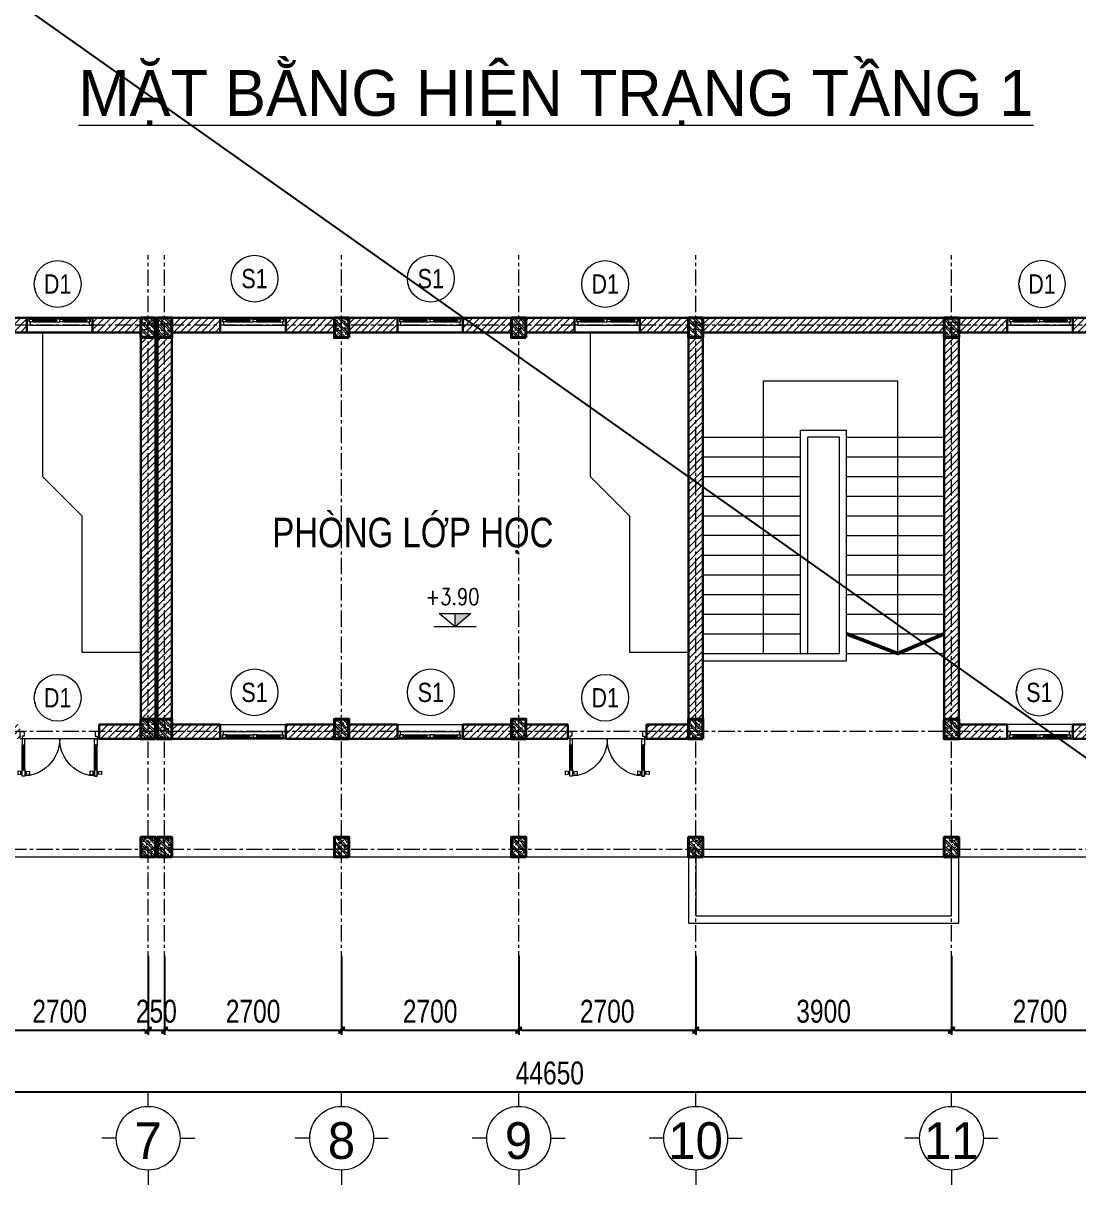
# Model space of a CAD drawing. Header units: millimetres. Extents: x 5243337 to 5938936, y 490824 to 785930.
# Drawn here: x 5808113 to 5824184, y 650514 to 668511 of the extents above; entities that cross this region are included whole.
import ezdxf
from ezdxf.enums import TextEntityAlignment as Align

# ---------------------------------------------------------------- set-up
doc = ezdxf.new("R2010")
doc.units = ezdxf.units.MM
doc.header["$MEASUREMENT"] = 0
doc.header["$PDMODE"] = 32
doc.linetypes.add('ACAD_ISO07W100', pattern=[3, 0, -3])
doc.linetypes.add('CENTER', pattern=[2, 1.25, -0.25, 0.25, -0.25])
doc.layers.get('0').update_dxf_attribs({"lineweight": 0})
doc.layers.get('Defpoints').update_dxf_attribs({"lineweight": 0})
for name, color, linetype, lineweight in [('0.15_Cua', 144, 'Continuous', 15), ('A-WIPEOUT', 254, 'ACAD_ISO07W100', 0), ('cat1', 30, 'Continuous', 50), ('dim', 144, 'Continuous', 13), ('hatch1', 136, 'Continuous', 9), ('LC Dim', 8, 'Continuous', 18), ('LC Hatch', 252, 'Continuous', 9), ('LC ISO', 153, 'Continuous', 13), ('LC Net dam 1', 30, 'Continuous', 30), ('LC Net dam2', 6, 'Continuous', 40), ('LC Net manh', 9, 'Continuous', 5), ('LC Text1', 3, 'Continuous', 20), ('LC Text2', 7, 'Continuous', 25), ('manh1', 67, 'Continuous', 13), ('text', 1, 'Continuous', 20), ('thay1', 63, 'Continuous', 18), ('truc', 76, 'CENTER', 9)]:
    doc.layers.add(name, color=color, linetype=linetype, lineweight=lineweight)
doc.layers.add('KCS_Plotter', color=11, linetype='Continuous', plot=False)
doc.layers.add('KICHTHUOC', color=9, linetype='Continuous')
doc.styles.add('AVANH-B', font='VHAVANB.TTF')
doc.styles.add('EG Hai', font='VHAVANB.TTF')
doc.styles.add('General text 2', font='arial.ttf')
doc.styles.add('HOATBIF', font='hoatbif.shx', dxfattribs={"width": 0.8})
doc.styles.add('T1', font='Vnsimli.shx', dxfattribs={"width": 0.8})
doc.styles.add('T2', font='VHARIAL.TTF', dxfattribs={"width": 0.8})
doc.dimstyles.new('1-100', dxfattribs={"dimscale": 100, "dimtxt": 2.5, "dimasz": 0.35, "dimexe": 0.5, "dimexo": 0, "dimgap": 0.8, "dimtad": 1, "dimdec": 0, "dimzin": 0, "dimdsep": 46, "dimtxsty": 'HOATBIF', "dimblk1": 'DOT', "dimblk2": 'DOT', "dimsah": 1, "dimcen": -1, "dimdle": 1, "dimclrd": 256, "dimclre": 256, "dimclrt": 4, "dimadec": 3, "dimazin": 2, "dimtfac": 0.333333, "dimtdec": 0, "dimtix": 1, "dimtmove": 2, "dimatfit": 3, "dimldrblk": 'DOT', "dimfxl": 1, "dimtvp": 0.833333, "dimtolj": 1, "dimtzin": 0, "dimarcsym": 0})
pattern_1 = [(45, (174971.07, -40298.29), (-53.0330086, 53.0330086), [])]

# ---------------------------------------------------------------- blocks, each defined once
blk = doc.blocks.new('DOT')
at = {"layer": 'dim'}
for p, q in [((-3, 0), (3, 0)), ((-1, -1), (1, 1))]:
    blk.add_line(p, q, dxfattribs=at)
blk.add_lwpolyline([(0.5, 1), (-1, -0.5), (-0.5, -1), (1, 0.5)], close=True, dxfattribs=at)
blk = doc.blocks.new('*D558')
at = {"layer": 'Defpoints', "color": 0, "ltscale": 300, "transparency": 16777216}
for p in [(5793813, 654293), (5838463, 654293), (5838463, 652214)]:
    blk.add_point(p, dxfattribs=at)
at = {"layer": 'LC Dim', "lineweight": -2, "ltscale": 300, "transparency": 16777216}
for p, q in [((5793813, 654293), (5793813, 652144)), ((5838463, 654293), (5838463, 652144)), ((5793862, 652214), (5838414, 652214))]:
    blk.add_line(p, q, dxfattribs=at)
at = {"layer": 'LC Dim', "lineweight": -2, "ltscale": 300, "transparency": 16777216, "xscale": 49, "yscale": 49, "zscale": 49, "rotation": 180}
blk.add_blockref('DOT', (5793813, 652214), dxfattribs=at)
at = {"layer": 'LC Dim', "lineweight": -2, "ltscale": 300, "transparency": 16777216, "xscale": 49, "yscale": 49, "zscale": 49}
blk.add_blockref('DOT', (5838463, 652214), dxfattribs=at)
at = {"layer": 'LC Dim', "color": 4, "ltscale": 300, "transparency": 16777216, "insert": (5816138, 652501), "char_height": 350, "attachment_point": 5, "style": 'HOATBIF'}
blk.add_mtext('\\A1;44650', dxfattribs=at)
blk = doc.blocks.new('_Dot')
at = {"color": 0, "linetype": 'ByBlock', "lineweight": -2}
blk.add_line((-0.5, 0), (-1, 0), dxfattribs=at)
at = {"color": 0, "linetype": 'ByBlock', "const_width": 0.5}
blk.add_lwpolyline([(-0.25, 0, 1), (0.25, 0, 1)], format="xyb", close=True, dxfattribs=at)
blk = doc.blocks.new('*D564')
at = {"layer": 'Defpoints', "color": 0, "ltscale": 300, "transparency": 16777216}
for p in [(5807313, 654293), (5810013, 654293), (5810013, 653156)]:
    blk.add_point(p, dxfattribs=at)
at = {"layer": 'LC Dim', "lineweight": -2, "ltscale": 300, "transparency": 16777216}
for p, q in [((5807313, 654293), (5807313, 653086)), ((5810013, 654293), (5810013, 653086)), ((5807362, 653156), (5809964, 653156))]:
    blk.add_line(p, q, dxfattribs=at)
at = {"layer": 'LC Dim', "lineweight": -2, "ltscale": 300, "transparency": 16777216, "xscale": 49, "yscale": 49, "zscale": 49, "rotation": 180}
blk.add_blockref('DOT', (5807313, 653156), dxfattribs=at)
at = {"layer": 'LC Dim', "lineweight": -2, "ltscale": 300, "transparency": 16777216, "xscale": 49, "yscale": 49, "zscale": 49}
blk.add_blockref('DOT', (5810013, 653156), dxfattribs=at)
at = {"layer": 'LC Dim', "color": 4, "ltscale": 300, "transparency": 16777216, "insert": (5808663, 653443), "char_height": 350, "attachment_point": 5, "style": 'HOATBIF'}
blk.add_mtext('\\A1;2700', dxfattribs=at)
blk = doc.blocks.new('*D565')
at = {"layer": 'Defpoints', "color": 0, "ltscale": 300, "transparency": 16777216}
for p in [(5810263, 654293), (5812963, 654293), (5812963, 653156)]:
    blk.add_point(p, dxfattribs=at)
at = {"layer": 'LC Dim', "lineweight": -2, "ltscale": 300, "transparency": 16777216}
for p, q in [((5810263, 654293), (5810263, 653086)), ((5812963, 654293), (5812963, 653086)), ((5810312, 653156), (5812914, 653156))]:
    blk.add_line(p, q, dxfattribs=at)
at = {"layer": 'LC Dim', "lineweight": -2, "ltscale": 300, "transparency": 16777216, "xscale": 49, "yscale": 49, "zscale": 49, "rotation": 180}
blk.add_blockref('DOT', (5810263, 653156), dxfattribs=at)
at = {"layer": 'LC Dim', "lineweight": -2, "ltscale": 300, "transparency": 16777216, "xscale": 49, "yscale": 49, "zscale": 49}
blk.add_blockref('DOT', (5812963, 653156), dxfattribs=at)
at = {"layer": 'LC Dim', "color": 4, "ltscale": 300, "transparency": 16777216, "insert": (5811613, 653443), "char_height": 350, "attachment_point": 5, "style": 'HOATBIF'}
blk.add_mtext('\\A1;2700', dxfattribs=at)
blk = doc.blocks.new('*D566')
at = {"layer": 'Defpoints', "color": 0, "ltscale": 300, "transparency": 16777216}
for p in [(5810013, 654293), (5810263, 654293), (5810263, 653156)]:
    blk.add_point(p, dxfattribs=at)
at = {"layer": 'LC Dim', "lineweight": -2, "ltscale": 300, "transparency": 16777216}
for p, q in [((5810013, 654293), (5810013, 653086)), ((5810263, 654293), (5810263, 653086)), ((5809964, 653156), (5809915, 653156)), ((5810013, 653156), (5810263, 653156)), ((5810312, 653156), (5810361, 653156))]:
    blk.add_line(p, q, dxfattribs=at)
at = {"layer": 'LC Dim', "lineweight": -2, "ltscale": 300, "transparency": 16777216, "xscale": 49, "yscale": 49, "zscale": 49}
blk.add_blockref('DOT', (5810013, 653156), dxfattribs=at)
at = {"layer": 'LC Dim', "lineweight": -2, "ltscale": 300, "transparency": 16777216, "xscale": 49, "yscale": 49, "zscale": 49, "rotation": 180}
blk.add_blockref('DOT', (5810263, 653156), dxfattribs=at)
at = {"layer": 'LC Dim', "color": 4, "ltscale": 300, "transparency": 16777216, "insert": (5810138, 653443), "char_height": 350, "attachment_point": 5, "style": 'HOATBIF'}
blk.add_mtext('\\A1;250', dxfattribs=at)
blk = doc.blocks.new('*D567')
at = {"layer": 'Defpoints', "color": 0, "ltscale": 300, "transparency": 16777216}
for p in [(5812963, 654293), (5815663, 654293), (5815663, 653156)]:
    blk.add_point(p, dxfattribs=at)
at = {"layer": 'LC Dim', "lineweight": -2, "ltscale": 300, "transparency": 16777216}
for p, q in [((5812963, 654293), (5812963, 653086)), ((5815663, 654293), (5815663, 653086)), ((5813012, 653156), (5815614, 653156))]:
    blk.add_line(p, q, dxfattribs=at)
at = {"layer": 'LC Dim', "lineweight": -2, "ltscale": 300, "transparency": 16777216, "xscale": 49, "yscale": 49, "zscale": 49, "rotation": 180}
blk.add_blockref('DOT', (5812963, 653156), dxfattribs=at)
at = {"layer": 'LC Dim', "lineweight": -2, "ltscale": 300, "transparency": 16777216, "xscale": 49, "yscale": 49, "zscale": 49}
blk.add_blockref('DOT', (5815663, 653156), dxfattribs=at)
at = {"layer": 'LC Dim', "color": 4, "ltscale": 300, "transparency": 16777216, "insert": (5814313, 653443), "char_height": 350, "attachment_point": 5, "style": 'HOATBIF'}
blk.add_mtext('\\A1;2700', dxfattribs=at)
blk = doc.blocks.new('*D568')
at = {"layer": 'Defpoints', "color": 0, "ltscale": 300, "transparency": 16777216}
for p in [(5815663, 654293), (5818363, 654293), (5818363, 653156)]:
    blk.add_point(p, dxfattribs=at)
at = {"layer": 'LC Dim', "lineweight": -2, "ltscale": 300, "transparency": 16777216}
for p, q in [((5815663, 654293), (5815663, 653086)), ((5818363, 654293), (5818363, 653086)), ((5815712, 653156), (5818314, 653156))]:
    blk.add_line(p, q, dxfattribs=at)
at = {"layer": 'LC Dim', "lineweight": -2, "ltscale": 300, "transparency": 16777216, "xscale": 49, "yscale": 49, "zscale": 49, "rotation": 180}
blk.add_blockref('DOT', (5815663, 653156), dxfattribs=at)
at = {"layer": 'LC Dim', "lineweight": -2, "ltscale": 300, "transparency": 16777216, "xscale": 49, "yscale": 49, "zscale": 49}
blk.add_blockref('DOT', (5818363, 653156), dxfattribs=at)
at = {"layer": 'LC Dim', "color": 4, "ltscale": 300, "transparency": 16777216, "insert": (5817013, 653443), "char_height": 350, "attachment_point": 5, "style": 'HOATBIF'}
blk.add_mtext('\\A1;2700', dxfattribs=at)
blk = doc.blocks.new('*D569')
at = {"layer": 'Defpoints', "color": 0, "ltscale": 300, "transparency": 16777216}
for p in [(5818363, 654293), (5822263, 654293), (5822263, 653156)]:
    blk.add_point(p, dxfattribs=at)
at = {"layer": 'LC Dim', "lineweight": -2, "ltscale": 300, "transparency": 16777216}
for p, q in [((5818363, 654293), (5818363, 653086)), ((5822263, 654293), (5822263, 653086)), ((5818412, 653156), (5822214, 653156))]:
    blk.add_line(p, q, dxfattribs=at)
at = {"layer": 'LC Dim', "lineweight": -2, "ltscale": 300, "transparency": 16777216, "xscale": 49, "yscale": 49, "zscale": 49, "rotation": 180}
blk.add_blockref('DOT', (5818363, 653156), dxfattribs=at)
at = {"layer": 'LC Dim', "lineweight": -2, "ltscale": 300, "transparency": 16777216, "xscale": 49, "yscale": 49, "zscale": 49}
blk.add_blockref('DOT', (5822263, 653156), dxfattribs=at)
at = {"layer": 'LC Dim', "color": 4, "ltscale": 300, "transparency": 16777216, "insert": (5820313, 653443), "char_height": 350, "attachment_point": 5, "style": 'HOATBIF'}
blk.add_mtext('\\A1;3900', dxfattribs=at)
blk = doc.blocks.new('*D570')
at = {"layer": 'Defpoints', "color": 0, "ltscale": 300, "transparency": 16777216}
for p in [(5822263, 654293), (5824963, 654293), (5824963, 653156)]:
    blk.add_point(p, dxfattribs=at)
at = {"layer": 'LC Dim', "lineweight": -2, "ltscale": 300, "transparency": 16777216}
for p, q in [((5822263, 654293), (5822263, 653086)), ((5824963, 654293), (5824963, 653086)), ((5822312, 653156), (5824914, 653156))]:
    blk.add_line(p, q, dxfattribs=at)
at = {"layer": 'LC Dim', "lineweight": -2, "ltscale": 300, "transparency": 16777216, "xscale": 49, "yscale": 49, "zscale": 49, "rotation": 180}
blk.add_blockref('DOT', (5822263, 653156), dxfattribs=at)
at = {"layer": 'LC Dim', "lineweight": -2, "ltscale": 300, "transparency": 16777216, "xscale": 49, "yscale": 49, "zscale": 49}
blk.add_blockref('DOT', (5824963, 653156), dxfattribs=at)
at = {"layer": 'LC Dim', "color": 4, "ltscale": 300, "transparency": 16777216, "insert": (5823613, 653443), "char_height": 350, "attachment_point": 5, "style": 'HOATBIF'}
blk.add_mtext('\\A1;2700', dxfattribs=at)
blk = doc.blocks.new('TTRUC')
at = {"layer": 'LC ISO'}
for p, q in [((0, 6.95), (0, 10.13)), ((-6.95, 0), (-10.13, 0)), ((6.95, 0), (10.13, 0)), ((0, -6.95), (0, -10.13))]:
    blk.add_line(p, q, dxfattribs=at)
at = {"layer": 'LC Net manh'}
blk.add_circle((0, 0), 6.95, dxfattribs=at)
blk = doc.blocks.new('fsdfgsg')
at = {"layer": 'LC Hatch', "ltscale": 2}
h = blk.add_hatch(dxfattribs=at)
h.set_pattern_fill('BTCT', color=256, scale=20, angle=270)
h.set_pattern_definition([(320, (-309198.05, -458467.84), (-12.550427, -143.452037), [15, -165]), (265, (-309198.05, -458467.84), (150.438427, 27.750267), [12, -132]), (10.4514, (-309199.1, -458479.8), (137.88791, -115.701876), [12.748038, -140.228422]), (316.1842, (-309158.05, -458467.84), (-33.103803, -213.44821), [22.5, -247.5]), (6.6356, (-309160.81, -458485.63), (194.823574, -186.93254), [19.12206, -210.3426]), (261.1842, (-309158.05, -458467.84), (194.82372, -186.93239), [18, -198]), (291, (-309168.05, -458487.84), (-80.523778, -119.38141), [15, -165]), (236, (-309168.05, -458487.84), (145.03001, -48.663066), [12, -132]), (341.4514, (-309174.77, -458497.79), (64.5061, -168.044526), [12.748038, -140.228422]), (307.5, (-309198.055, -458467.84), (66.578771, -2.431971), [0, -130.4, 0, -134, 0, -132.5]), (277.5, (-309198.055, -458467.84), (78.882342, -52.6139075), [0, -76.4, 0, -127.4, 0, -50.5]), (237.5, (-309198.055, -458423.24), (-4.5109743, -106.764487), [0, -50, 0, -156, 0, -207]), (227.5, (-309198.055, -458403.24), (20.020996, -116.637234), [0, -65, 0, -103.6, 0, -147]), (315, (-309198.055, -458467.84), (53.033009, 53.033009), []), (315, (-309198.055, -458503.196), (53.033009, 53.033009), [])])
h.paths.add_polyline_path([(-110, 190), (-110, -110), (110, -110), (110, 190)])
at = {"layer": 'LC Net dam2', "ltscale": 2}
blk.add_lwpolyline([(110, -110), (110, 190), (-110, 190), (-110, -110)], close=True, dxfattribs=at)
blk = doc.blocks.new('*U62')
for p, q in [((35, 0), (965, 0)), ((50, -110), (950, -110)), ((560, -20), (905, -20)), ((560, -60), (905, -60))]:
    blk.add_line(p, q)
at = {"color": 8, "lineweight": 5}
for p, q in [((95, -20), (440, -20)), ((95, -35), (440, -35)), ((95, -45), (440, -45)), ((95, -60), (440, -60)), ((560, -20), (905, -20)), ((560, -35), (905, -35)), ((560, -45), (905, -45)), ((560, -60), (905, -60))]:
    blk.add_line(p, q, dxfattribs=at)
for points in [[(0, 0), (35, 0), (35, -60), (50, -60), (50, -110), (0, -110), (0, 0)], [(1000, 0), (965, 0), (965, -60), (950, -60), (950, -110), (1000, -110), (1000, 0)], [(560, -45), (560, -60), (500, -60), (500, -20), (560, -20), (560, -35), (550, -35), (550, -45), (560, -45)], [(905, -45), (905, -60), (965, -60), (965, -20), (905, -20), (905, -35), (915, -35), (915, -45), (905, -45)]]:
    blk.add_lwpolyline(points)
for points in [[(35, -20), (95, -20), (95, -35), (85, -35), (85, -45), (95, -45), (95, -60), (35, -60)], [(500, -20), (440, -20), (440, -35), (450, -35), (450, -45), (440, -45), (440, -60), (500, -60)]]:
    blk.add_lwpolyline(points, close=True)
for points in [[(95, -29, -0.312187), (102, -35, -0.312187)], [(95, -51, 0.312187), (102, -45, 0.312187)], [(440, -29, 0.312187), (433, -35, 0.312187)], [(440, -51, -0.312187), (433, -45, -0.312187)]]:
    blk.add_lwpolyline(points, format="xyb", dxfattribs=at)
for centre, start, end in [((559, -37), 14.2151, 83.5658), ((559, -43), 276.4342, 345.7849), ((906, -37), 96.4342, 165.7849), ((906, -43), 194.2151, 263.5658)]:
    blk.add_arc(centre, 8.25, start, end, dxfattribs=at)
blk = doc.blocks.new('*U58')
for p, q in [((30, -469), (30, -100)), ((70, -469), (70, -100)), ((1130, -469), (1130, -100)), ((1170, -469), (1170, -100))]:
    blk.add_line(p, q)
at = {"color": 8, "lineweight": 9}
for p, q in [((48, -479), (48, -90)), ((52, -479), (52, -90)), ((1148, -479), (1148, -90)), ((1152, -479), (1152, -90))]:
    blk.add_line(p, q, dxfattribs=at)
for points in [[(30, 0), (0, 0), (0, 110), (60, 110), (60, 40), (30, 40), (30, 0)], [(55, -100), (70, -100), (70, 0), (30, 0), (30, -100), (45, -100), (45, -90), (55, -90), (55, -100)], [(1145, -100), (1130, -100), (1130, 0), (1170, 0), (1170, -100), (1155, -100), (1155, -90), (1145, -90), (1145, -100)], [(1170, 0), (1200, 0), (1200, 110), (1140, 110), (1140, 40), (1170, 40), (1170, 0)], [(20, -514), (10, -514), (10, -524), (20, -524)], [(55, -469), (70, -469), (70, -569), (30, -569), (30, -469), (45, -469), (45, -479), (55, -479), (55, -469)], [(80, -514), (90, -514), (90, -524), (80, -524)], [(1120, -514), (1110, -514), (1110, -524), (1120, -524)], [(1145, -469), (1130, -469), (1130, -569), (1170, -569), (1170, -469), (1155, -469), (1155, -479), (1145, -479), (1145, -469)], [(1180, -514), (1190, -514), (1190, -524), (1180, -524)]]:
    blk.add_lwpolyline(points)
for points in [[(5, -498), (-35, -494, 0.443716), (-40, -499), (-40, -538, 0.443716), (-35, -543), (5, -539, 0.385314), (10, -534), (10, -503, 0.385314)], [(95, -498), (135, -494, -0.443716), (140, -499), (140, -538, -0.443716), (135, -543), (95, -539, -0.385314), (90, -534), (90, -503, -0.385314)], [(1105, -498), (1065, -494, 0.443716), (1060, -499), (1060, -538, 0.443716), (1065, -543), (1105, -539, 0.385314), (1110, -534), (1110, -503, 0.385314)], [(1195, -498), (1235, -494, -0.443716), (1240, -499), (1240, -538, -0.443716), (1235, -543), (1195, -539, -0.385314), (1190, -534), (1190, -503, -0.385314)]]:
    blk.add_lwpolyline(points, format="xyb", close=True)
at = {"color": 8, "lineweight": 5}
for centre, start, end in [((32, -1), 269.7667, 0.0919), ((1168, -1), 179.9081, 270.2333)]:
    blk.add_arc(centre, 568, start, end, dxfattribs=at)
at = {"color": 8, "lineweight": 9}
for centre, start, end in [((47, -99), 186.4342, 273.2898), ((53, -99), 266.7102, 353.5658), ((1147, -99), 186.4342, 273.2898), ((1153, -99), 266.7102, 353.5658), ((47, -470), 86.7102, 173.5658), ((53, -470), 6.4342, 93.2898), ((1147, -470), 86.7102, 173.5658), ((1153, -470), 6.4342, 93.2898)]:
    blk.add_arc(centre, 8.25, start, end, dxfattribs=at)
for centre, start, end in [((70, -519), 143.1301, 216.8699), ((30, -519), 323.1301, 36.8699), ((1170, -519), 143.1301, 216.8699), ((1130, -519), 323.1301, 36.8699)]:
    blk.add_arc(centre, 50, start, end)
blk = doc.blocks.new('*U19')
at = {"layer": 'A-WIPEOUT'}
blk.add_lwpolyline([(0, 4.25), (-2.5, 3.44), (-4.04, 1.31), (-4.04, -1.31), (-2.5, -3.44), (0, -4.25), (2.5, -3.44), (4.04, -1.31), (4.04, 1.31), (2.5, 3.44)], close=True, dxfattribs=at)
blk.add_wipeout([(0, 4.25), (-2.5, 3.44), (-4.04, 1.31), (-4.04, -1.31), (-2.5, -3.44), (0, -4.25), (2.5, -3.44), (4.04, -1.31), (4.04, 1.31), (2.5, 3.44)]).dxf.layer = 'A-WIPEOUT'
blk.add_circle((0, 0), 4.25)
at = {"layer": 'text', "style": 'General text 2', "width": 0.8, "flags": 8}
blk.add_attdef('SYMBOL', text='', height=3.5, dxfattribs=at).set_placement((0, 0), align=Align.MIDDLE_CENTER)
blk = doc.blocks.new('Caodo1')
at = {"layer": 'LC Text1'}
blk.add_hatch(color=256, dxfattribs=at).paths.add_polyline_path([(0, 200), (0, 0), (243, 200)])
for p, q in [((0, 0), (0, 200)), ((324, 0), (-324, 0))]:
    blk.add_line(p, q, dxfattribs=at)
blk.add_lwpolyline([(-243, 200), (243, 200), (0, 0), (0, 0)], close=True, dxfattribs=at)
at = {"layer": 'LC Text1', "style": 'T1', "width": 0.8}
blk.add_attdef('%%P0,00', text='', height=250, dxfattribs=at).set_placement((-39, 460), align=Align.MIDDLE_CENTER)

msp = doc.modelspace()

# ---------------------------------------------------------------- hatches: boundary and pattern name
at = {"layer": 'hatch1'}
h = msp.add_hatch(dxfattribs=at)
h.set_pattern_fill('ANSI31', color=256, scale=600)
h.set_pattern_definition(pattern_1)
h.paths.add_polyline_path([(5794773.2, 664020.5), (5793923.2, 664020.5), (5793923.2, 663800.5), (5794773.2, 663800.5)])
h.paths.add_polyline_path([(5796403.2, 664020.5), (5795773.2, 664020.5), (5795773.2, 663910.5), (5795773.2, 663800.5), (5796403.2, 663800.5)])
h.paths.add_polyline_path([(5797363.2, 664020.5), (5796623.2, 664020.5), (5796623.2, 663800.5), (5797363.2, 663800.5)])
h.paths.add_polyline_path([(5799103.2, 664020.5), (5798363.2, 664020.5), (5798363.2, 663910.5), (5798363.2, 663800.5), (5799103.2, 663800.5)])
h.paths.add_polyline_path([(5800063.2, 664020.5), (5799323.2, 664020.5), (5799323.2, 663800.5), (5800063.2, 663800.5)])
h.paths.add_polyline_path([(5801803.2, 664020.5), (5801063.2, 664020.5), (5801063.2, 663910.5), (5801063.2, 663800.5), (5801803.2, 663800.5)])
h.paths.add_polyline_path([(5802763.2, 664020.5), (5802023.2, 664020.5), (5802023.2, 663800.5), (5802763.2, 663800.5)])
h.paths.add_polyline_path([(5804503.2, 664020.5), (5803763.2, 664020.5), (5803763.2, 663910.5), (5803763.2, 663800.5), (5804503.2, 663800.5)])
h.paths.add_polyline_path([(5805463.2, 664020.5), (5804723.2, 664020.5), (5804723.2, 663800.5), (5805463.2, 663800.5)])
h.paths.add_polyline_path([(5807203.2, 664020.5), (5806463.2, 664020.5), (5806463.2, 663910.5), (5806463.2, 663800.5), (5807203.2, 663800.5)])
h.paths.add_polyline_path([(5808163.2, 664020.5), (5807423.2, 664020.5), (5807423.2, 663800.5), (5808163.2, 663800.5)])
h.paths.add_polyline_path([(5809903.2, 664020.5), (5809163.2, 664020.5), (5809163.2, 663910.5), (5809163.2, 663800.5), (5809903.2, 663800.5)])
h.paths.add_polyline_path([(5811113.2, 664020.5), (5810373.2, 664020.5), (5810373.2, 663800.5), (5811113.2, 663800.5)])
h.paths.add_polyline_path([(5812853.2, 664020.5), (5812113.2, 664020.5), (5812113.2, 663910.5), (5812113.2, 663800.5), (5812853.2, 663800.5)])
h.paths.add_polyline_path([(5813813.2, 664020.5), (5813073.2, 664020.5), (5813073.2, 663800.5), (5813813.2, 663800.5)])
h.paths.add_polyline_path([(5815553.2, 664020.5), (5814813.2, 664020.5), (5814813.2, 663910.5), (5814813.2, 663800.5), (5815553.2, 663800.5)])
h.paths.add_polyline_path([(5816513.2, 664020.5), (5815773.2, 664020.5), (5815773.2, 663800.5), (5816513.2, 663800.5)])
h.paths.add_polyline_path([(5818253.2, 664020.5), (5817513.2, 664020.5), (5817513.2, 663910.5), (5817513.2, 663800.5), (5818253.2, 663800.5)])
h.paths.add_polyline_path([(5822153.2, 664020.5), (5818473.2, 664020.5), (5818473.2, 663800.5), (5822153.2, 663800.5)])
h.paths.add_polyline_path([(5823113.2, 664020.5), (5822373.2, 664020.5), (5822373.2, 663800.5), (5823113.2, 663800.5)])
h.paths.add_polyline_path([(5824853.2, 664020.5), (5824113.2, 664020.5), (5824113.2, 663910.5), (5824113.2, 663800.5), (5824853.2, 663800.5)])
h.paths.add_polyline_path([(5825813.2, 664020.5), (5825073.2, 664020.5), (5825073.2, 663800.5), (5825813.2, 663800.5)])
h.paths.add_polyline_path([(5827553.2, 664020.5), (5826813.2, 664020.5), (5826813.2, 663910.5), (5826813.2, 663800.5), (5827553.2, 663800.5)])
h.paths.add_polyline_path([(5828513.2, 664020.5), (5827773.2, 664020.5), (5827773.2, 663800.5), (5828513.2, 663800.5)])
h.paths.add_polyline_path([(5830253.2, 664020.5), (5829513.2, 664020.5), (5829513.2, 663800.5), (5830253.2, 663800.5)])
h.paths.add_polyline_path([(5831213.2, 664020.5), (5830473.2, 664020.5), (5830473.2, 663800.5), (5831213.2, 663800.5)])
h.paths.add_polyline_path([(5832953.2, 664020.5), (5832213.2, 664020.5), (5832213.2, 663910.5), (5832213.2, 663800.5), (5832953.2, 663800.5)])
h.paths.add_polyline_path([(5833913.2, 664020.5), (5833173.2, 664020.5), (5833173.2, 663800.5), (5833913.2, 663800.5)])
h.paths.add_polyline_path([(5835653.2, 664020.5), (5834913.2, 664020.5), (5834913.2, 663910.5), (5834913.2, 663800.5), (5835653.2, 663800.5)])
h.paths.add_polyline_path([(5836613.2, 664020.5), (5835873.2, 664020.5), (5835873.2, 663800.5), (5836613.2, 663800.5)])
h.paths.add_polyline_path([(5838353.2, 664020.5), (5837613.2, 664020.5), (5837613.2, 663910.5), (5837613.2, 663800.5), (5838353.2, 663800.5)])
h = msp.add_hatch(dxfattribs=at)
h.set_pattern_fill('ANSI31', color=256, scale=600)
h.set_pattern_definition(pattern_1)
h.paths.add_polyline_path([(5822373.2, 663720.5), (5822153.2, 663720.5), (5822153.2, 657900.5), (5822373.2, 657900.5)])
h = msp.add_hatch(dxfattribs=at)
h.set_pattern_fill('ANSI31', color=256, scale=600)
h.set_pattern_definition(pattern_1)
h.paths.add_polyline_path([(5794663.2, 657820.5), (5793923.2, 657820.5), (5793923.2, 657600.5), (5794663.2, 657600.5), (5794663.2, 657710.5)])
h.paths.add_polyline_path([(5796403.2, 657820.5), (5795663.2, 657820.5), (5795663.2, 657600.5), (5796403.2, 657600.5)])
h.paths.add_polyline_path([(5797363.2, 657820.5), (5796623.2, 657820.5), (5796623.2, 657600.5), (5797363.2, 657600.5), (5797363.2, 657710.5)])
h.paths.add_polyline_path([(5799103.2, 657820.5), (5798363.2, 657820.5), (5798363.2, 657600.5), (5799103.2, 657600.5)])
h.paths.add_polyline_path([(5799963.2, 657820.5), (5799323.2, 657820.5), (5799323.2, 657600.5), (5799963.2, 657600.5)])
h.paths.add_polyline_path([(5801803.2, 657820.5), (5801163.2, 657820.5), (5801163.2, 657600.5), (5801803.2, 657600.5)])
h.paths.add_polyline_path([(5802763.2, 657710.5), (5802763.2, 657820.5), (5802023.2, 657820.5), (5802023.2, 657600.5), (5802763.2, 657600.5)])
h.paths.add_polyline_path([(5804503.2, 657820.5), (5803763.2, 657820.5), (5803763.2, 657600.5), (5804503.2, 657600.5)])
h.paths.add_polyline_path([(5805463.2, 657710.5), (5805463.2, 657820.5), (5804723.2, 657820.5), (5804723.2, 657600.5), (5805463.2, 657600.5)])
h.paths.add_polyline_path([(5807203.2, 657820.5), (5806463.2, 657820.5), (5806463.2, 657600.5), (5807203.2, 657600.5)])
h.paths.add_polyline_path([(5808063.2, 657820.5), (5807423.2, 657820.5), (5807423.2, 657600.5), (5808063.2, 657600.5)])
h.paths.add_polyline_path([(5809903.2, 657820.5), (5809263.2, 657820.5), (5809263.2, 657600.5), (5809903.2, 657600.5)])
h.paths.add_polyline_path([(5811113.2, 657820.5), (5810373.2, 657820.5), (5810373.2, 657600.5), (5811113.2, 657600.5), (5811113.2, 657710.5)])
h.paths.add_polyline_path([(5812853.2, 657820.5), (5812113.2, 657820.5), (5812113.2, 657600.5), (5812853.2, 657600.5)])
h.paths.add_polyline_path([(5813813.2, 657710.5), (5813813.2, 657820.5), (5813073.2, 657820.5), (5813073.2, 657600.5), (5813813.2, 657600.5)])
h.paths.add_polyline_path([(5815553.2, 657820.5), (5814813.2, 657820.5), (5814813.2, 657600.5), (5815553.2, 657600.5)])
h.paths.add_polyline_path([(5816413.2, 657820.5), (5815773.2, 657820.5), (5815773.2, 657600.5), (5816413.2, 657600.5)])
h.paths.add_polyline_path([(5818253.2, 657820.5), (5817613.2, 657820.5), (5817613.2, 657600.5), (5818253.2, 657600.5)])
h.paths.add_polyline_path([(5823013.2, 657820.5), (5822373.2, 657820.5), (5822373.2, 657600.5), (5823013.2, 657600.5)])
h.paths.add_polyline_path([(5824853.2, 657820.5), (5824112.6, 657820.5), (5824112.6, 657600.5), (5824853.2, 657600.5)])
h.paths.add_polyline_path([(5825813.2, 657710.5), (5825813.2, 657820.5), (5825073.2, 657820.5), (5825073.2, 657600.5), (5825813.2, 657600.5)])
h.paths.add_polyline_path([(5827553.2, 657820.5), (5826813.2, 657820.5), (5826813.2, 657600.5), (5827553.2, 657600.5)])
h.paths.add_polyline_path([(5828313.2, 657710.5), (5828313.2, 657820.5), (5827773.2, 657820.5), (5827773.2, 657600.5), (5828313.2, 657600.5)])
h.paths.add_polyline_path([(5830253.2, 657820.5), (5829513.2, 657820.5), (5829513.2, 657600.5), (5830253.2, 657600.5)])
h.paths.add_polyline_path([(5831213.2, 657820.5), (5830473.2, 657820.5), (5830473.2, 657600.5), (5831213.2, 657600.5)])
h.paths.add_polyline_path([(5832953.2, 657820.5), (5832213.2, 657820.5), (5832213.2, 657600.5), (5832953.2, 657600.5)])
h.paths.add_polyline_path([(5833913.2, 657710.5), (5833913.2, 657820.5), (5833173.2, 657820.5), (5833173.2, 657600.5), (5833913.2, 657600.5)])
h.paths.add_polyline_path([(5835653.2, 657820.5), (5834913.2, 657820.5), (5834913.2, 657600.5), (5835653.2, 657600.5)])
h.paths.add_polyline_path([(5836513.2, 657710.5), (5836513.2, 657820.5), (5835873.2, 657820.5), (5835873.2, 657600.5), (5836513.2, 657600.5)])
h.paths.add_polyline_path([(5838353.2, 657820.5), (5837713.2, 657820.5), (5837713.2, 657600.5), (5838353.2, 657600.5)])

# ---------------------------------------------------------------- linework, layer by layer
at = {"layer": 'cat1'}
msp.add_lwpolyline([(5820663.2, 659200.5), (5821447.2, 658900.5), (5822153.2, 659200.5)], dxfattribs=at)
at = {"layer": 'hatch1'}
msp.add_lwpolyline([(5821447.2, 658900.5), (5821447.2, 663057), (5819393.2, 663057), (5819393.2, 658900.5)], dxfattribs=at)
at = {"layer": 'LC Net dam 1', "ltscale": 2}
for p, q in [((5810123.2, 664020.5), (5793703.2, 664020.5)), ((5810123.2, 657600.5), (5810123.2, 664020.5)), ((5810153.2, 657600.5), (5810153.2, 664020.5)), ((5838573.2, 664020.5), (5810153.2, 664020.5)), ((5809903.2, 663800.5), (5807423.2, 663800.5)), ((5809903.2, 657820.5), (5809903.2, 663800.5)), ((5810373.2, 657820.5), (5810373.2, 663800.5)), ((5812853.2, 663800.5), (5810373.2, 663800.5)), ((5815553.2, 663800.5), (5813073.2, 663800.5)), ((5818253.2, 663800.5), (5815773.2, 663800.5)), ((5818253.2, 657820.5), (5818253.2, 663800.5)), ((5822153.2, 663800.5), (5818473.2, 663800.5)), ((5818473.2, 657600.5), (5818473.2, 663800.5)), ((5822153.2, 657600.5), (5822153.2, 663800.5)), ((5824853.2, 663800.5), (5822373.2, 663800.5)), ((5822373.2, 657820.5), (5822373.2, 663800.5)), ((5809903.2, 657820.5), (5809263.2, 657820.5)), ((5811113.2, 657820.5), (5810373.2, 657820.5)), ((5812853.2, 657820.5), (5812113.2, 657820.5)), ((5813813.2, 657820.5), (5813073.2, 657820.5)), ((5815553.2, 657820.5), (5814813.2, 657820.5)), ((5816413.2, 657820.5), (5815773.2, 657820.5)), ((5818253.2, 657820.5), (5817613.2, 657820.5)), ((5823112.6, 657820.5), (5822373.2, 657820.5)), ((5824853.2, 657820.5), (5824112.6, 657820.5)), ((5810123.2, 657600.5), (5809263.2, 657600.5)), ((5811113.2, 657600.5), (5810153.2, 657600.5)), ((5813813.2, 657600.5), (5812113.2, 657600.5)), ((5816413.2, 657600.5), (5814813.2, 657600.5)), ((5818473.2, 657600.5), (5817613.2, 657600.5)), ((5823112.6, 657600.5), (5822153.2, 657600.5)), ((5824112.6, 657600.5), (5825813.2, 657600.5))]:
    msp.add_line(p, q, dxfattribs=at)
at = {"layer": 'LC Net dam 1'}
for p, q in [((5808163.2, 663800.5), (5808163.2, 664020.5)), ((5809163.2, 663800.5), (5809163.2, 664020.5)), ((5811113.2, 663800.5), (5811113.2, 664020.5)), ((5812113.2, 663800.5), (5812113.2, 664020.5)), ((5813813.2, 663800.5), (5813813.2, 664020.5)), ((5814813.2, 663800.5), (5814813.2, 664020.5)), ((5816513.2, 663800.5), (5816513.2, 664020.5)), ((5817513.2, 663800.5), (5817513.2, 664020.5)), ((5823113.2, 663800.5), (5823113.2, 664020.5)), ((5824113.2, 663800.5), (5824113.2, 664020.5)), ((5809263.2, 657600.5), (5809263.2, 657820.5)), ((5811113.2, 657820.5), (5811113.2, 657600.5)), ((5812113.2, 657820.5), (5812113.2, 657600.5)), ((5813813.2, 657820.5), (5813813.2, 657600.5)), ((5814813.2, 657820.5), (5814813.2, 657600.5)), ((5816413.2, 657600.5), (5816413.2, 657820.5)), ((5817613.2, 657600.5), (5817613.2, 657820.5)), ((5823112.6, 657820.5), (5823112.6, 657600.5)), ((5824112.6, 657820.5), (5824112.6, 657600.5))]:
    msp.add_line(p, q, dxfattribs=at)
at = {"layer": 'manh1'}
for p, q in [((5809263.2, 657600.5), (5808063.2, 657600.5)), ((5817613.2, 657600.5), (5816413.2, 657600.5)), ((5823112.6, 657600.5), (5824112.6, 657600.5))]:
    msp.add_line(p, q, dxfattribs=at)
at = {"layer": 'thay1', "ltscale": 2}
for p, q in [((5819963.2, 661029.6), (5819963.2, 662310.5)), ((5819963.2, 662310.5), (5820663.2, 662310.5)), ((5820663.2, 658790.5), (5820663.2, 662310.5)), ((5818473.2, 662200.5), (5819963.2, 662200.5)), ((5820073.2, 661069.9), (5820073.2, 662200.5)), ((5820553.2, 662200.5), (5820073.2, 662200.5)), ((5820553.2, 658900.5), (5820553.2, 662200.5)), ((5820663.2, 662200.5), (5822153.2, 662200.5)), ((5818473.2, 661900.5), (5819963.2, 661900.5)), ((5820663.2, 661900.5), (5822153.2, 661900.5)), ((5818473.2, 661600.5), (5819963.2, 661600.5)), ((5820663.2, 661600.5), (5822153.2, 661600.5)), ((5818473.2, 661300.5), (5819963.2, 661300.5)), ((5820663.2, 661300.5), (5822153.2, 661300.5)), ((5820073.2, 658900.5), (5820073.2, 661069.9)), ((5818473.2, 661000.5), (5819963.2, 661000.5)), ((5819963.2, 658900.5), (5819963.2, 661029.6)), ((5820663.2, 661000.5), (5822153.2, 661000.5)), ((5819963.2, 660700.5), (5818473.2, 660700.5)), ((5820663.2, 660700.5), (5822153.2, 660700.5)), ((5818473.2, 660400.5), (5819963.2, 660400.5)), ((5820663.2, 660400.5), (5822153.2, 660400.5)), ((5818473.2, 660100.5), (5819963.2, 660100.5)), ((5820663.2, 660100.5), (5822153.2, 660100.5)), ((5818473.2, 659800.5), (5819963.2, 659800.5)), ((5820663.2, 659800.5), (5822153.2, 659800.5)), ((5818473.2, 659500.5), (5819963.2, 659500.5)), ((5820663.2, 659500.5), (5822153.2, 659500.5)), ((5818473.2, 659200.5), (5819963.2, 659200.5)), ((5820663.2, 659200.5), (5822153.2, 659200.5)), ((5818473.2, 658900.5), (5820553.2, 658900.5)), ((5820663.2, 658900.5), (5822153.2, 658900.5)), ((5818473.2, 658790.5), (5820663.2, 658790.5))]:
    msp.add_line(p, q, dxfattribs=at)
at = {"layer": 'thay1'}
for p, q in [((5818253.2, 657655.8), (5818253.2, 657648.3)), ((5822153.2, 655910.5), (5818473.2, 655910.5)), ((5793703.2, 655800.5), (5838573.2, 655800.5)), ((5818253.2, 655812.9), (5818253.2, 654790.5)), ((5822373.2, 654790.5), (5822373.2, 655800.5)), ((5818253.2, 654790.5), (5822373.2, 654790.5))]:
    msp.add_line(p, q, dxfattribs=at)
for points in [[(5808163.2, 663800.5), (5809163.2, 663800.5), (5809163.2, 664020.5), (5808163.2, 664020.5)], [(5811113.2, 663800.5), (5812113.2, 663800.5), (5812113.2, 664020.5), (5811113.2, 664020.5)], [(5813813.2, 663800.5), (5814813.2, 663800.5), (5814813.2, 664020.5), (5813813.2, 664020.5)], [(5816513.2, 663800.5), (5817513.2, 663800.5), (5817513.2, 664020.5), (5816513.2, 664020.5)], [(5823113.2, 663800.5), (5824113.2, 663800.5), (5824113.2, 664020.5), (5823113.2, 664020.5)], [(5811113.2, 657820.5), (5812113.2, 657820.5), (5812113.2, 657600.5), (5811113.2, 657600.5)], [(5813813.2, 657820.5), (5814813.2, 657820.5), (5814813.2, 657600.5), (5813813.2, 657600.5)], [(5824112.6, 657820.5), (5823112.6, 657820.5), (5823112.6, 657600.5), (5824112.6, 657600.5)], [(5818363.2, 654900.5), (5822263.2, 654900.5), (5822263.2, 655800.5), (5818363.2, 655800.5)]]:
    msp.add_lwpolyline(points, close=True, dxfattribs=at)
for points in [[(5808403.2, 663800.5), (5808403.2, 661600.5), (5809003.2, 661000.5), (5809003.2, 658920.5), (5809903.2, 658920.5)], [(5816753.2, 663800.5), (5816753.2, 661600.5), (5817353.2, 661000.5), (5817353.2, 658920.5), (5818253.2, 658920.5)]]:
    msp.add_lwpolyline(points, dxfattribs=at)
at = {"layer": 'truc', "ltscale": 200}
for p, q in [((5810013.2, 654110.6), (5810013.2, 664977.4)), ((5810263.2, 654110.6), (5810263.2, 664977.4)), ((5812963.2, 654110.6), (5812963.2, 664977.4)), ((5815663.2, 654110.6), (5815663.2, 664977.4)), ((5818363.2, 654110.6), (5818363.2, 664977.4)), ((5822263.2, 654110.6), (5822263.2, 664977.4)), ((5840557.7, 663910.5), (5791624.8, 663910.5)), ((5840557.7, 657710.5), (5791624.8, 657710.5)), ((5840557.7, 655910.5), (5791624.8, 655910.5))]:
    msp.add_line(p, q, dxfattribs=at)

# ---------------------------------------------------------------- block references
at = {"layer": '0.15_Cua'}
for p in [(5808163.2, 664020.5), (5811113.2, 664020.5), (5813813.2, 664020.5), (5816513.2, 664020.5), (5823113.2, 664020.5)]:
    msp.add_blockref('*U62', p, dxfattribs=at)
at = {"layer": '0.15_Cua', "xscale": -1}
for p in [(5809263.2, 657600.5), (5817613.2, 657600.5)]:
    msp.add_blockref('*U58', p, dxfattribs=at)
at = {"layer": '0.15_Cua', "xscale": -1, "rotation": 180}
for p in [(5811113.2, 657600.5), (5813813.2, 657600.5)]:
    msp.add_blockref('*U62', p, dxfattribs=at)
at = {"layer": '0.15_Cua', "rotation": 180}
msp.add_blockref('*U62', (5824112.6, 657600.5), dxfattribs=at)
at = {"layer": 'KICHTHUOC', "ltscale": 300, "xscale": 70, "yscale": 70, "zscale": 70}
for p in [(5810013.2, 651508.2), (5812963.2, 651508.2), (5815663.2, 651508.2), (5818363.2, 651508.2), (5822263.2, 651508.2)]:
    msp.add_blockref('TTRUC', p, dxfattribs=at)
at = {"layer": 'LC Dim'}
for p in [(5810013.2, 663830.5), (5810263.2, 663830.5), (5812963.2, 663830.5), (5815663.2, 663830.5), (5818363.2, 663830.5), (5822263.2, 663830.5), (5810013.2, 657710.5), (5810263.2, 657710.5), (5812963.2, 657710.5), (5815663.2, 657710.5), (5818363.2, 657710.5), (5822263.2, 657710.5), (5810013.2, 655910.5), (5810263.2, 655910.5), (5812963.2, 655910.5), (5815663.2, 655910.5), (5818363.2, 655910.5), (5822263.2, 655910.5)]:
    msp.add_blockref('fsdfgsg', p, dxfattribs=at)
at = {"layer": 'LC Net manh'}
ref = msp.add_blockref('*U19', (5808632.5, 664539.3), dxfattribs=dict(at, xscale=84, yscale=84, zscale=84))
ref.add_attrib('SYMBOL', 'D1', dxfattribs={"layer": 'text', "height": 294, "style": 'General text 2', "width": 0.8}).set_placement((5808632.5, 664539.3), align=Align.MIDDLE_CENTER)
ref = msp.add_blockref('*U19', (5811635, 664621.3), dxfattribs=dict(at, xscale=84, yscale=84, zscale=84))
ref.add_attrib('SYMBOL', 'S1', dxfattribs={"layer": 'text', "height": 294, "style": 'General text 2', "width": 0.8}).set_placement((5811635, 664621.3), align=Align.MIDDLE_CENTER)
ref = msp.add_blockref('*U19', (5814322.5, 664621.3), dxfattribs=dict(at, xscale=84, yscale=84, zscale=84))
ref.add_attrib('SYMBOL', 'S1', dxfattribs={"layer": 'text', "height": 294, "style": 'General text 2', "width": 0.8}).set_placement((5814322.5, 664621.3), align=Align.MIDDLE_CENTER)
ref = msp.add_blockref('*U19', (5816982.5, 664539.3), dxfattribs=dict(at, xscale=84, yscale=84, zscale=84))
ref.add_attrib('SYMBOL', 'D1', dxfattribs={"layer": 'text', "height": 294, "style": 'General text 2', "width": 0.8}).set_placement((5816982.5, 664539.3), align=Align.MIDDLE_CENTER)
ref = msp.add_blockref('*U19', (5823643.9, 664539.3), dxfattribs=dict(at, xscale=-84, yscale=84, zscale=84))
ref.add_attrib('SYMBOL', 'D1', dxfattribs={"layer": 'text', "height": 294, "style": 'General text 2', "width": 0.8}).set_placement((5823643.9, 664539.3), align=Align.MIDDLE_CENTER)
ref = msp.add_blockref('*U19', (5811635, 658309.3), dxfattribs=dict(at, xscale=84, yscale=84, zscale=84))
ref.add_attrib('SYMBOL', 'S1', dxfattribs={"layer": 'text', "height": 294, "style": 'General text 2', "width": 0.8}).set_placement((5811635, 658309.3), align=Align.MIDDLE_CENTER)
ref = msp.add_blockref('*U19', (5814322.5, 658309.3), dxfattribs=dict(at, xscale=84, yscale=84, zscale=84))
ref.add_attrib('SYMBOL', 'S1', dxfattribs={"layer": 'text', "height": 294, "style": 'General text 2', "width": 0.8}).set_placement((5814322.5, 658309.3), align=Align.MIDDLE_CENTER)
at = {"layer": 'LC Text1'}
ref = msp.add_blockref('Caodo1', (5814692.7, 659310.2), dxfattribs=at)
ref.add_attrib('%%P0,00', '+3.90', dxfattribs={"layer": 'LC Text2', "height": 250, "style": 'T1', "width": 0.8}).set_placement((5814653.7, 659769.7), align=Align.MIDDLE_CENTER)

# ---------------------------------------------------------------- texts
at = {"layer": 'LC Text2', "style": 'T2', "width": 0.8}
msp.add_text('phßng líp häc', height=450, dxfattribs=at).set_placement((5811906.3, 660523.6))
at = {"layer": 'text', "style": 'AVANH-B'}
msp.add_text('%%UmÆt b»ng hiÖn tr¹ng tÇng 1', height=700, dxfattribs=at).set_placement((5816230.8, 667104), align=Align.CENTER)
at = {"layer": 'text', "ltscale": 0.2, "style": 'EG Hai'}
for s, p in [('7', (5810010.5, 651024.8)), ('8', (5812960.5, 651024.8)), ('9', (5815660.5, 651024.8)), ('10', (5818360.5, 651024.8)), ('11', (5822260.5, 651024.8))]:
    msp.add_text(s, height=560, dxfattribs=at).set_placement(p, align=Align.BOTTOM_CENTER)

# ---------------------------------------------------------------- dimensions: what is measured, and where the dimension line sits
at = {"layer": 'LC Dim', "ltscale": 300}
for base, p1, p2, picture, middle in [((5838463.2, 652214.3), (5793813.2, 654292.9), (5838463.2, 654292.9), '*D558', (5816138.2, 652501.3)), ((5810013.2, 653156.2), (5807313.2, 654292.9), (5810013.2, 654292.9), '*D564', (5808663.2, 653443.2)), ((5810263.2, 653156.2), (5810013.2, 654292.9), (5810263.2, 654292.9), '*D566', (5810138.2, 653443.2)), ((5812963.2, 653156.2), (5810263.2, 654292.9), (5812963.2, 654292.9), '*D565', (5811613.2, 653443.2)), ((5815663.2, 653156.2), (5812963.2, 654292.9), (5815663.2, 654292.9), '*D567', (5814313.2, 653443.2)), ((5818363.2, 653156.2), (5815663.2, 654292.9), (5818363.2, 654292.9), '*D568', (5817013.2, 653443.2)), ((5822263.2, 653156.2), (5818363.2, 654292.9), (5822263.2, 654292.9), '*D569', (5820313.2, 653443.2)), ((5824963.2, 653156.2), (5822263.2, 654292.9), (5824963.2, 654292.9), '*D570', (5823613.2, 653443.2))]:
    dim = msp.add_linear_dim(base=base, p1=p1, p2=p2, dimstyle='1-100', override={"dimscale": 140}, dxfattribs=at)
    dim.commit()
    dim.dimension.update_dxf_attribs({"geometry": picture, "text_midpoint": middle})

# ---------------------------------------------------------------- next in the draw order: block references
at = {"layer": 'LC Net manh'}
ref = msp.add_blockref('*U19', (5808632.5, 658227.3), dxfattribs=dict(at, xscale=84, yscale=84, zscale=84))
ref.add_attrib('SYMBOL', 'D1', dxfattribs={"layer": 'text', "height": 294, "style": 'General text 2', "width": 0.8}).set_placement((5808632.5, 658227.3), align=Align.MIDDLE_CENTER)
ref = msp.add_blockref('*U19', (5816982.5, 658227.3), dxfattribs=dict(at, xscale=84, yscale=84, zscale=84))
ref.add_attrib('SYMBOL', 'D1', dxfattribs={"layer": 'text', "height": 294, "style": 'General text 2', "width": 0.8}).set_placement((5816982.5, 658227.3), align=Align.MIDDLE_CENTER)

# ---------------------------------------------------------------- next in the draw order: hatches: boundary and pattern name
at = {"layer": 'hatch1'}
h = msp.add_hatch(dxfattribs=at)
h.set_pattern_fill('ANSI31', color=256, scale=600)
h.set_pattern_definition(pattern_1)
h.paths.add_polyline_path([(5793923.2, 663720.5), (5793703.2, 663720.5), (5793703.2, 657900.5), (5793923.2, 657900.5)])
h.paths.add_polyline_path([(5802023.2, 663720.5), (5801803.2, 663720.5), (5801803.2, 657900.5), (5802023.2, 657900.5)])
h.paths.add_polyline_path([(5810123.2, 663720.5), (5809903.2, 663720.5), (5809903.2, 657900.5), (5810123.2, 657900.5)])
h.paths.add_polyline_path([(5810373.2, 663720.5), (5810153.2, 663720.5), (5810153.2, 657900.5), (5810373.2, 657900.5)])
h.paths.add_polyline_path([(5818473.2, 663720.5), (5818253.2, 663720.5), (5818253.2, 657900.5), (5818473.2, 657900.5)])
h.paths.add_polyline_path([(5830473.2, 663720.5), (5830253.2, 663720.5), (5830253.2, 657900.5), (5830473.2, 657900.5)])
h.paths.add_polyline_path([(5838573.2, 663720.5), (5838353.2, 663720.5), (5838353.2, 657900.5), (5838573.2, 657900.5)])

# ---------------------------------------------------------------- next in the draw order: block references
at = {"layer": 'LC Net manh'}
ref = msp.add_blockref('*U19', (5823603.3, 658309.3), dxfattribs=dict(at, xscale=-84, yscale=84, zscale=84))
ref.add_attrib('SYMBOL', 'S1', dxfattribs={"layer": 'text', "height": 294, "style": 'General text 2', "width": 0.8}).set_placement((5823603.3, 658309.3), align=Align.MIDDLE_CENTER)

# ---------------------------------------------------------------- next in the draw order: linework, layer by layer
at = {"layer": 'KCS_Plotter'}
msp.add_line((5848781.5, 640013.2), (5785781.5, 684563.2), dxfattribs=at)

doc.saveas('drawing.dxf')
